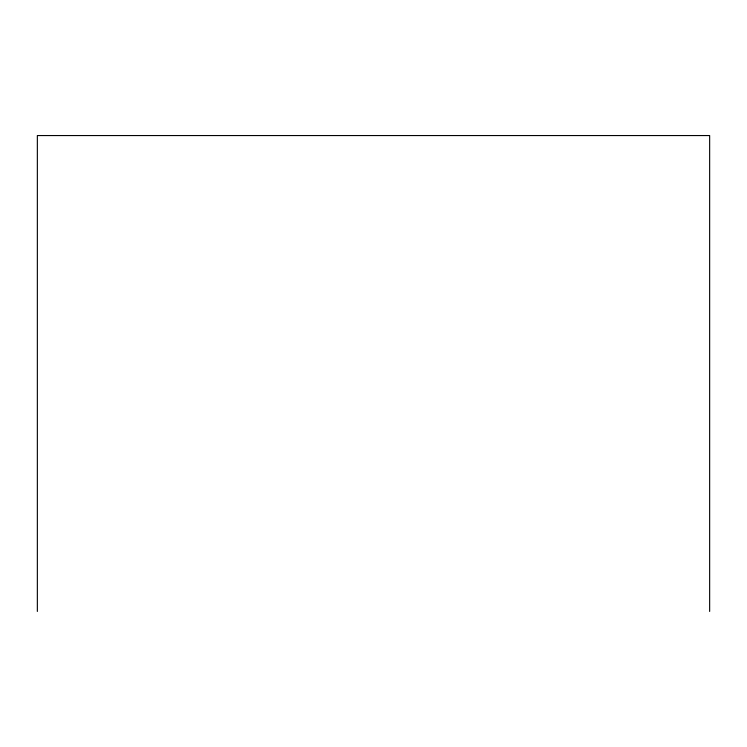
<?xml version="1.0" encoding="UTF-8"?>
<svg xmlns="http://www.w3.org/2000/svg" width="747" height="747" viewBox="0 0 747 747"><rect width="100%" height="100%" fill="white"/><g stroke="black" fill="none" stroke-linecap="round" stroke-linejoin="round"><path stroke-width="1.12" d="M709.65 611.448L709.65 135.552L37.35 135.552L37.35 611.448"/></g></svg>
